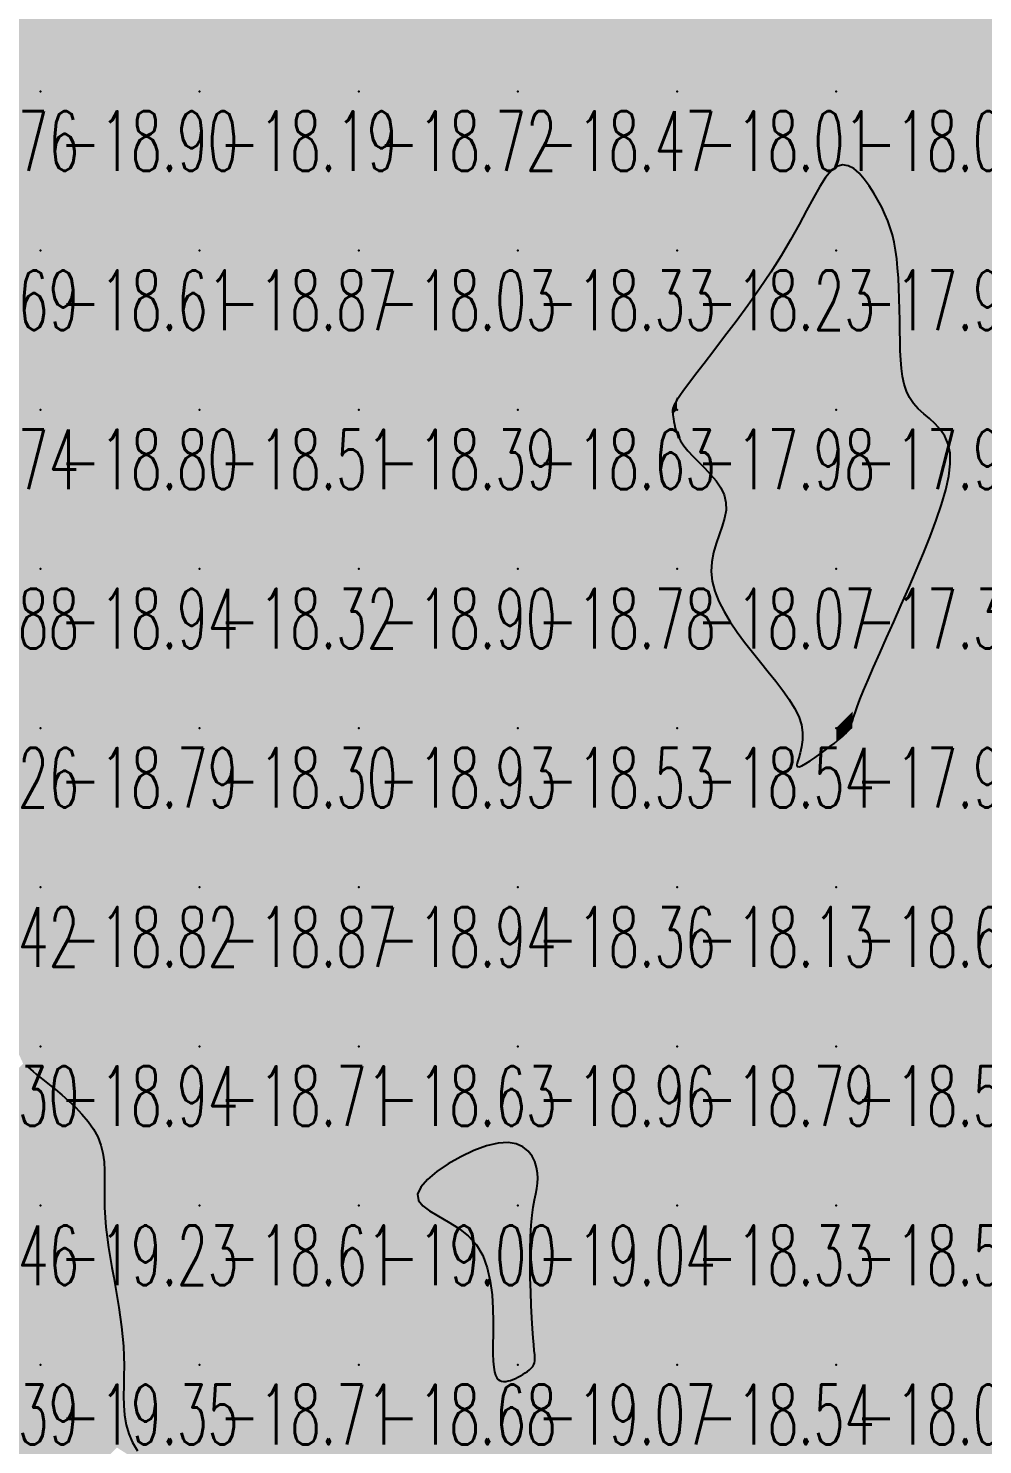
# Model space of a CAD drawing. Header units: millimetres. Extents: x 88261 to 90953, y 390274 to 392322.
# Drawn here: x 89509.5 to 89569.4, y 390662.2 to 390751.2 of the extents above; entities that cross this region are included whole.
import ezdxf
from ezdxf.enums import TextEntityAlignment as Align

# ---------------------------------------------------------------- set-up
doc = ezdxf.new("R2010")
doc.units = ezdxf.units.MM
doc.header["$LTSCALE"] = 25
for name, color, linetype in [('CN_03_00', 7, 'Continuous'), ('COTEAlt', 7, 'Continuous'), ('TN_COLORIAGE', 7, 'Continuous')]:
    doc.layers.add(name, color=color, linetype=linetype)
doc.styles.add('Simplex 1.0', font='Simplex.shx', dxfattribs={"width": 0.99, "height": 2.5})
doc.styles.get("Standard").update_dxf_attribs({"font": 'times.ttf'})

# ---------------------------------------------------------------- blocks, each defined once
blk = doc.blocks.new('COTE')
at = {"color": 0}
blk.add_point((0, 0), dxfattribs=at)
at = {"layer": 'COTEAlt'}
blk.add_attdef('ALT', text='', height=3.75, dxfattribs=at).set_placement((1.25, -1.25), align=Align.TOP_LEFT)

msp = doc.modelspace()

# ---------------------------------------------------------------- linework, layer by layer
at = {"layer": 'CN_03_00', "flags": 128}
for points, elevation in [([(89550.989, 390728.895), (89550.661, 390728.448), (89550.416, 390728.101), (89550.241, 390727.839), (89550.124, 390727.646), (89550.052, 390727.508), (89550.012, 390727.409), (89549.99, 390727.334), (89549.977, 390727.269), (89549.969, 390727.209), (89549.966, 390727.148), (89549.969, 390727.081), (89549.976, 390727.004), (89549.987, 390726.912), (89550.002, 390726.8), (89550.02, 390726.664), (89550.043, 390726.499), (89550.077, 390726.306), (89550.129, 390726.087), (89550.208, 390725.843), (89550.319, 390725.576), (89550.472, 390725.288), (89550.674, 390724.979), (89550.933, 390724.652), (89551.251, 390724.308), (89551.609, 390723.947), (89551.985, 390723.569), (89552.356, 390723.173), (89552.698, 390722.76), (89552.988, 390722.33), (89553.203, 390721.882), (89553.32, 390721.416), (89553.324, 390720.933), (89553.235, 390720.432), (89553.083, 390719.914), (89552.897, 390719.378), (89552.705, 390718.826), (89552.537, 390718.258), (89552.421, 390717.674), (89552.388, 390717.073), (89552.458, 390716.458), (89552.626, 390715.83), (89552.879, 390715.194), (89553.205, 390714.552), (89553.592, 390713.908), (89554.025, 390713.265), (89554.493, 390712.627), (89554.983, 390711.997), (89555.482, 390711.377), (89555.976, 390710.771), (89556.452, 390710.177), (89556.895, 390709.598), (89557.291, 390709.035), (89557.626, 390708.487), (89557.887, 390707.957), (89558.059, 390707.446), (89558.134, 390706.955), (89558.131, 390706.492), (89558.073, 390706.067), (89557.984, 390705.689), (89557.888, 390705.366), (89557.81, 390705.108), (89557.773, 390704.924), (89557.8, 390704.824), (89557.911, 390704.811), (89558.094, 390704.876), (89558.336, 390705.004), (89558.619, 390705.18), (89558.927, 390705.39), (89559.246, 390705.619), (89559.56, 390705.852), (89559.852, 390706.074), (89560.109, 390706.275), (89560.332, 390706.453), (89560.524, 390706.614), (89560.686, 390706.76), (89560.822, 390706.894), (89560.933, 390707.019), (89561.024, 390707.141), (89561.096, 390707.26), (89561.154, 390707.384), (89561.206, 390707.525), (89561.262, 390707.698), (89561.333, 390707.919), (89561.429, 390708.203), (89561.559, 390708.566), (89561.733, 390709.023), (89561.963, 390709.588), (89562.253, 390710.272), (89562.599, 390711.064), (89562.989, 390711.947), (89563.415, 390712.904), (89563.866, 390713.919), (89564.332, 390714.975), (89564.803, 390716.055), (89565.269, 390717.143), (89565.721, 390718.223), (89566.146, 390719.281), (89566.53, 390720.306), (89566.862, 390721.285), (89567.128, 390722.207), (89567.316, 390723.059), (89567.413, 390723.83), (89567.407, 390724.506), (89567.29, 390725.081), (89567.079, 390725.567), (89566.797, 390725.983), (89566.465, 390726.347), (89566.106, 390726.676), (89565.744, 390726.988), (89565.399, 390727.302), (89565.094, 390727.635), (89564.848, 390728.001), (89564.656, 390728.404), (89564.513, 390728.843), (89564.41, 390729.317), (89564.34, 390729.826), (89564.296, 390730.369), (89564.27, 390730.945), (89564.255, 390731.554), (89564.243, 390732.193), (89564.233, 390732.855), (89564.221, 390733.528), (89564.204, 390734.204), (89564.182, 390734.871), (89564.15, 390735.52), (89564.107, 390736.141), (89564.05, 390736.724), (89563.976, 390737.261), (89563.885, 390737.759), (89563.775, 390738.226), (89563.642, 390738.67), (89563.487, 390739.101), (89563.308, 390739.526), (89563.102, 390739.955), (89562.868, 390740.395), (89562.606, 390740.851), (89562.318, 390741.303), (89562.008, 390741.725), (89561.682, 390742.094), (89561.343, 390742.383), (89560.995, 390742.568), (89560.643, 390742.623), (89560.29, 390742.525), (89559.939, 390742.255), (89559.582, 390741.825), (89559.21, 390741.253), (89558.814, 390740.557), (89558.383, 390739.756), (89557.908, 390738.869), (89557.381, 390737.914), (89556.79, 390736.91), (89556.133, 390735.875), (89555.426, 390734.829), (89554.692, 390733.793), (89553.954, 390732.786), (89553.235, 390731.829), (89552.556, 390730.942), (89551.942, 390730.145), (89551.414, 390729.458), (89550.989, 390728.895)], -18), ([(89538.037, 390674.099), (89538.322, 390673.33), (89538.512, 390672.501), (89538.624, 390671.642), (89538.678, 390670.782), (89538.692, 390669.951), (89538.685, 390669.179), (89538.675, 390668.495), (89538.678, 390667.922), (89538.696, 390667.455), (89538.73, 390667.083), (89538.778, 390666.795), (89538.84, 390666.579), (89538.917, 390666.423), (89539.006, 390666.316), (89539.109, 390666.248), (89539.224, 390666.207), (89539.35, 390666.191), (89539.485, 390666.196), (89539.629, 390666.22), (89539.778, 390666.26), (89539.933, 390666.315), (89540.09, 390666.382), (89540.249, 390666.458), (89540.408, 390666.541), (89540.563, 390666.629), (89540.712, 390666.724), (89540.852, 390666.822), (89540.978, 390666.925), (89541.089, 390667.03), (89541.18, 390667.138), (89541.248, 390667.247), (89541.292, 390667.359), (89541.313, 390667.488), (89541.316, 390667.65), (89541.302, 390667.86), (89541.277, 390668.135), (89541.242, 390668.49), (89541.201, 390668.941), (89541.159, 390669.505), (89541.117, 390670.189), (89541.08, 390670.97), (89541.048, 390671.819), (89541.026, 390672.705), (89541.015, 390673.597), (89541.018, 390674.465), (89541.039, 390675.278), (89541.078, 390676.006), (89541.138, 390676.627), (89541.212, 390677.15), (89541.291, 390677.594), (89541.368, 390677.979), (89541.433, 390678.321), (89541.48, 390678.641), (89541.499, 390678.955), (89541.482, 390679.283), (89541.422, 390679.636), (89541.308, 390679.999), (89541.133, 390680.35), (89540.886, 390680.668), (89540.559, 390680.929), (89540.143, 390681.113), (89539.628, 390681.196), (89539.006, 390681.158), (89538.277, 390680.984), (89537.48, 390680.693), (89536.662, 390680.31), (89535.871, 390679.863), (89535.156, 390679.377), (89534.565, 390678.878), (89534.145, 390678.394), (89533.945, 390677.95), (89533.996, 390677.564), (89534.264, 390677.221), (89534.7, 390676.899), (89535.253, 390676.574), (89535.874, 390676.222), (89536.511, 390675.821), (89537.116, 390675.348), (89537.637, 390674.778), (89538.037, 390674.099)], -19)]:
    msp.add_lwpolyline(points, close=True, dxfattribs=dict(at, elevation=elevation))
at = {"layer": 'CN_03_00', "elevation": -19, "flags": 128}
msp.add_lwpolyline([(89509.484, 390685.944), (89509.623, 390685.812), (89509.788, 390685.667), (89509.984, 390685.502), (89510.216, 390685.311), (89510.49, 390685.09), (89510.811, 390684.832), (89511.182, 390684.533), (89511.588, 390684.196), (89512.014, 390683.823), (89512.442, 390683.418), (89512.856, 390682.986), (89513.239, 390682.529), (89513.574, 390682.05), (89513.845, 390681.555), (89514.04, 390681.045), (89514.168, 390680.522), (89514.241, 390679.986), (89514.274, 390679.436), (89514.28, 390678.874), (89514.273, 390678.298), (89514.267, 390677.711), (89514.274, 390677.111), (89514.306, 390676.499), (89514.362, 390675.878), (89514.437, 390675.249), (89514.527, 390674.616), (89514.629, 390673.98), (89514.738, 390673.344), (89514.851, 390672.711), (89514.962, 390672.083), (89515.069, 390671.461), (89515.169, 390670.845), (89515.26, 390670.233), (89515.339, 390669.623), (89515.405, 390669.013), (89515.456, 390668.401), (89515.488, 390667.787), (89515.501, 390667.167), (89515.494, 390666.541), (89515.48, 390665.913), (89515.472, 390665.288), (89515.485, 390664.67), (89515.533, 390664.063), (89515.63, 390663.472), (89515.791, 390662.902), (89516.029, 390662.357), (89516.354, 390661.842)], dxfattribs=at)
at = {"layer": 'TN_COLORIAGE', "color": 203}
for points in [[(89500.249, 390757.239, -18.751), (89500.249, 390747.239, -18.751), (89510.249, 390757.239, -18.751)], [(89500.249, 390747.239, -18.751), (89510.249, 390747.239, -18.751), (89510.249, 390757.239, -18.751)], [(89510.249, 390747.239, -18.76), (89520.249, 390747.239, -18.76), (89520.249, 390757.239, -18.76)], [(89510.249, 390757.239, -18.76), (89510.249, 390747.239, -18.76), (89520.249, 390757.239, -18.76)], [(89520.249, 390747.239, -18.88), (89530.249, 390747.239, -18.88), (89530.249, 390757.239, -18.88)], [(89520.249, 390757.239, -18.88), (89520.249, 390747.239, -18.88), (89530.249, 390757.239, -18.88)], [(89530.249, 390757.239, -18), (89538.831, 390757.239, -18), (89530.249, 390747.239, -18), (89538.567, 390755.557, -18)], [(89540.249, 390754.865, -18.467), (89550.155, 390757.146, -18.467), (89540.249, 390747.239, -18.467)], [(89540.249, 390747.239, -18), (89550.155, 390757.146, -18), (89550.249, 390747.239, -18), (89550.249, 390752.975, -18)], [(89550.249, 390747.239, -18.048), (89560.249, 390747.239, -18.048), (89560.249, 390757.239, -18.048)], [(89560.249, 390757.239, -18), (89551.086, 390757.239, -18), (89550.249, 390747.239, -18), (89550.249, 390752.975, -18)], [(89560.249, 390757.239, -18), (89568.218, 390757.239, -18), (89560.249, 390747.239, -18), (89567.546, 390754.537, -18)], [(89570.249, 390747.239, -18), (89570.249, 390756.673, -18), (89560.249, 390747.239, -18), (89567.546, 390754.537, -18)], [(89530.249, 390747.239, -18), (89538.567, 390755.557, -18), (89540.249, 390747.239, -18), (89540.249, 390754.865, -18)], [(89500.249, 390737.239, -18.898), (89510.249, 390737.239, -18.898), (89510.249, 390747.239, -18.898)], [(89500.249, 390747.239, -18.898), (89500.249, 390737.239, -18.898), (89510.249, 390747.239, -18.898)], [(89510.249, 390737.239, -18.187), (89520.249, 390737.239, -18.187), (89520.249, 390747.239, -18.187)], [(89510.249, 390747.239, -18.187), (89510.249, 390737.239, -18.187), (89520.249, 390747.239, -18.187)], [(89520.249, 390747.239, -18.718), (89520.249, 390737.239, -18.718), (89530.249, 390747.239, -18.718)], [(89520.249, 390737.239, -18.718), (89530.249, 390737.239, -18.718), (89530.249, 390747.239, -18.718)], [(89530.249, 390737.239, -18.467), (89540.249, 390737.239, -18.467), (89540.249, 390747.239, -18.467)], [(89530.249, 390747.239, -18.467), (89530.249, 390737.239, -18.467), (89540.249, 390747.239, -18.467)], [(89540.249, 390737.239, -18.006), (89550.249, 390737.239, -18.006), (89550.249, 390747.239, -18.006)], [(89540.249, 390747.239, -18.006), (89540.249, 390737.239, -18.006), (89550.249, 390747.239, -18.006)], [(89550.249, 390737.239, -18), (89557.561, 390737.239, -18), (89560.249, 390747.239, -18), (89560.249, 390744.435, -18)], [(89550.249, 390747.239, -18.033), (89550.249, 390737.239, -18.033), (89560.249, 390747.239, -18.033)], [(89570.249, 390747.239, -18), (89563.184, 390740.175, -18), (89560.249, 390747.239, -18), (89560.249, 390744.435, -18)], [(89570.249, 390747.239, -18), (89563.184, 390740.175, -18), (89570.249, 390737.239, -18), (89564.223, 390737.239, -18)], [(89500.249, 390727.239, -18.607), (89510.249, 390727.239, -18.607), (89510.249, 390737.239, -18.607)], [(89500.249, 390737.239, -18.607), (89500.249, 390727.239, -18.607), (89510.249, 390737.239, -18.607)], [(89510.249, 390727.239, -18.867), (89520.249, 390727.239, -18.867), (89520.249, 390737.239, -18.867)], [(89510.249, 390737.239, -18.867), (89510.249, 390727.239, -18.867), (89520.249, 390737.239, -18.867)], [(89520.249, 390737.239, -18.027), (89520.249, 390727.239, -18.027), (89530.249, 390737.239, -18.027)], [(89520.249, 390727.239, -18.027), (89530.249, 390727.239, -18.027), (89530.249, 390737.239, -18.027)], [(89530.249, 390727.239, -18.328), (89540.249, 390727.239, -18.328), (89540.249, 390737.239, -18.328)], [(89530.249, 390737.239, -18.328), (89530.249, 390727.239, -18.328), (89540.249, 390737.239, -18.328)], [(89540.249, 390737.239, -18.232), (89540.249, 390727.239, -18.232), (89550.249, 390737.239, -18.232)], [(89540.249, 390727.239, -18), (89549.926, 390727.239, -18), (89550.249, 390737.239, -18), (89550.249, 390728.067, -18)], [(89557.561, 390737.239, -18.232), (89550.249, 390728.067, -18.232), (89550.249, 390737.239, -18.232)], [(89570.249, 390737.239, -18), (89564.22, 390731.211, -18), (89570.249, 390727.239, -18), (89564.424, 390727.239, -18)], [(89564.223, 390737.239, -18.129), (89564.22, 390731.211, -18.129), (89570.249, 390737.239, -18.129)], [(89500.249, 390727.239, -18.805), (89500.249, 390717.239, -18.805), (89510.249, 390727.239, -18.805)], [(89500.249, 390717.239, -18.805), (89510.249, 390717.239, -18.805), (89510.249, 390727.239, -18.805)], [(89510.249, 390717.239, -18.506), (89520.249, 390717.239, -18.506), (89520.249, 390727.239, -18.506)], [(89510.249, 390727.239, -18.506), (89510.249, 390717.239, -18.506), (89520.249, 390727.239, -18.506)], [(89520.249, 390727.239, -18.393), (89520.249, 390717.239, -18.393), (89530.249, 390727.239, -18.393)], [(89520.249, 390717.239, -18.393), (89530.249, 390717.239, -18.393), (89530.249, 390727.239, -18.393)], [(89530.249, 390727.239, -18.628), (89530.249, 390717.239, -18.628), (89540.249, 390727.239, -18.628)], [(89530.249, 390717.239, -18.628), (89540.249, 390717.239, -18.628), (89540.249, 390727.239, -18.628)], [(89540.249, 390717.239, -18), (89549.987, 390726.977, -18), (89540.249, 390727.239, -18), (89549.926, 390727.239, -18)], [(89540.249, 390717.239, -18), (89549.987, 390726.977, -18), (89550.249, 390717.239, -18), (89550.249, 390724.833, -18)], [(89568.648, 390725.639, -18.119), (89564.424, 390727.239, -18.119), (89570.249, 390727.239, -18.119)], [(89570.249, 390717.239, -18), (89565.424, 390717.239, -18), (89570.249, 390727.239, -18), (89568.648, 390725.639, -18)], [(89554.616, 390721.606, -18.066), (89550.249, 390724.833, -18.066), (89550.249, 390717.239, -18.066)], [(89551.206, 390717.239, -18.066), (89554.616, 390721.606, -18.066), (89550.249, 390717.239, -18.066)], [(89508.397, 390715.388, -18.877), (89500.249, 390714.002, -18.877), (89510.249, 390717.239, -18.877), (89500.249, 390717.239, -18.877)], [(89508.397, 390715.388, -18.786), (89505.719, 390707.239, -18.786), (89510.249, 390717.239, -18.786), (89510.249, 390707.239, -18.786)], [(89510.249, 390717.239, -18.317), (89510.249, 390707.239, -18.317), (89520.249, 390717.239, -18.317)], [(89510.249, 390707.239, -18.317), (89520.249, 390707.239, -18.317), (89520.249, 390717.239, -18.317)], [(89520.249, 390717.239, -18.905), (89520.249, 390707.239, -18.905), (89530.249, 390717.239, -18.905)], [(89520.249, 390707.239, -18.905), (89530.249, 390707.239, -18.905), (89530.249, 390717.239, -18.905)], [(89530.249, 390707.239, -18.778), (89540.249, 390707.239, -18.778), (89540.249, 390717.239, -18.778)], [(89530.249, 390717.239, -18.778), (89530.249, 390707.239, -18.778), (89540.249, 390717.239, -18.778)], [(89540.249, 390717.239, -18.066), (89540.249, 390707.239, -18.066), (89550.249, 390717.239, -18.066)], [(89540.249, 390707.239, -18.066), (89550.249, 390707.239, -18.066), (89550.249, 390717.239, -18.066)], [(89550.249, 390707.239, -18), (89554.884, 390711.875, -18), (89550.249, 390717.239, -18), (89551.206, 390717.239, -18)], [(89570.249, 390707.239, -18), (89561.264, 390707.239, -18), (89570.249, 390717.239, -18), (89561.272, 390708.262, -18)], [(89565.424, 390717.239, -18.581), (89561.272, 390708.262, -18.581), (89570.249, 390717.239, -18.581)], [(89554.884, 390711.875, -18.539), (89559.154, 390707.239, -18.539), (89550.249, 390707.239, -18.539)], [(89505.719, 390707.239, -18.786), (89506.884, 390703.875, -18.786), (89510.249, 390707.239, -18.786)], [(89507.239, 390697.239, -18.786), (89506.884, 390703.875, -18.786), (89510.249, 390697.239, -18.786), (89510.249, 390707.239, -18.786)], [(89510.249, 390707.239, -18.297), (89510.249, 390697.239, -18.297), (89520.249, 390707.239, -18.297)], [(89510.249, 390697.239, -18.297), (89520.249, 390697.239, -18.297), (89520.249, 390707.239, -18.297)], [(89520.249, 390697.239, -18.927), (89530.249, 390697.239, -18.927), (89530.249, 390707.239, -18.927)], [(89520.249, 390707.239, -18.927), (89520.249, 390697.239, -18.927), (89530.249, 390707.239, -18.927)], [(89530.249, 390707.239, -18.53), (89530.249, 390697.239, -18.53), (89540.249, 390707.239, -18.53)], [(89530.249, 390697.239, -18.53), (89540.249, 390697.239, -18.53), (89540.249, 390707.239, -18.53)], [(89540.249, 390697.239, -18.539), (89550.249, 390697.239, -18.539), (89550.249, 390707.239, -18.539)], [(89540.249, 390707.239, -18.539), (89540.249, 390697.239, -18.539), (89550.249, 390707.239, -18.539)], [(89550.249, 390707.239, -18), (89559.154, 390707.239, -18), (89550.249, 390697.239, -18), (89556.85, 390703.841, -18)], [(89560.249, 390697.239, -18.586), (89570.249, 390697.239, -18.586), (89570.249, 390707.239, -18.586)], [(89560.249, 390697.239, -18), (89560.249, 390706.341, -18), (89570.249, 390707.239, -18), (89561.264, 390707.239, -18)], [(89560.249, 390697.239, -18), (89560.249, 390706.341, -18), (89550.249, 390697.239, -18), (89556.85, 390703.841, -18)], [(89506.469, 390693.46, -18.819), (89507.239, 390697.239, -18.819), (89510.249, 390697.239, -18.819)], [(89508.667, 390687.239, -18.819), (89506.469, 390693.46, -18.819), (89510.249, 390687.239, -18.819), (89510.249, 390697.239, -18.819)], [(89510.249, 390697.239, -18.872), (89510.249, 390687.239, -18.872), (89520.249, 390697.239, -18.872)], [(89510.249, 390687.239, -18.872), (89520.249, 390687.239, -18.872), (89520.249, 390697.239, -18.872)], [(89520.249, 390687.239, -18.944), (89530.249, 390687.239, -18.944), (89530.249, 390697.239, -18.944)], [(89520.249, 390697.239, -18.944), (89520.249, 390687.239, -18.944), (89530.249, 390697.239, -18.944)], [(89530.249, 390697.239, -18.364), (89530.249, 390687.239, -18.364), (89540.249, 390697.239, -18.364)], [(89530.249, 390687.239, -18.364), (89540.249, 390687.239, -18.364), (89540.249, 390697.239, -18.364)], [(89540.249, 390687.239, -18.129), (89550.249, 390687.239, -18.129), (89550.249, 390697.239, -18.129)], [(89540.249, 390697.239, -18.129), (89540.249, 390687.239, -18.129), (89550.249, 390697.239, -18.129)], [(89550.249, 390697.239, -18.671), (89550.249, 390687.239, -18.671), (89560.249, 390697.239, -18.671)], [(89550.249, 390687.239, -18.671), (89560.249, 390687.239, -18.671), (89560.249, 390697.239, -18.671)], [(89560.249, 390697.239, -18.379), (89560.249, 390687.239, -18.379), (89570.249, 390697.239, -18.379)], [(89560.249, 390687.239, -18.379), (89570.249, 390687.239, -18.379), (89570.249, 390697.239, -18.379)], [(89508.667, 390687.239, -18.944), (89509.162, 390686.152, -18.944), (89510.249, 390687.239, -18.944)], [(89510.249, 390685.285, -18.944), (89509.162, 390686.152, -18.944), (89510.249, 390687.239, -18.944)], [(89510.249, 390685.285, -18.713), (89514.711, 390681.702, -18.713), (89510.249, 390687.239, -18.713), (89520.249, 390687.239, -18.713)], [(89514.711, 390681.702, -18.612), (89513.98, 390677.239, -18.612), (89520.249, 390687.239, -18.612), (89520.249, 390677.239, -18.612)], [(89520.249, 390677.239, -18.633), (89530.249, 390677.239, -18.633), (89530.249, 390687.239, -18.633)], [(89520.249, 390687.239, -18.633), (89520.249, 390677.239, -18.633), (89530.249, 390687.239, -18.633)], [(89531.091, 390677.239, -18.964), (89540.249, 390682.692, -18.964), (89530.249, 390677.239, -18.964), (89540.249, 390687.239, -18.964)], [(89530.249, 390687.239, -18.964), (89530.249, 390677.239, -18.964), (89540.249, 390687.239, -18.964)], [(89540.249, 390682.692, -18.792), (89541.951, 390678.941, -18.792), (89540.249, 390687.239, -18.792), (89550.249, 390687.239, -18.792)], [(89541.951, 390678.941, -18.325), (89540.843, 390677.239, -18.325), (89550.249, 390687.239, -18.325), (89550.249, 390677.239, -18.325)], [(89550.249, 390677.239, -18.583), (89560.249, 390677.239, -18.583), (89560.249, 390687.239, -18.583)], [(89550.249, 390687.239, -18.583), (89550.249, 390677.239, -18.583), (89560.249, 390687.239, -18.583)], [(89560.249, 390687.239, -18.305), (89560.249, 390677.239, -18.305), (89570.249, 390687.239, -18.305)], [(89560.249, 390677.239, -18.305), (89570.249, 390677.239, -18.305), (89570.249, 390687.239, -18.305)], [(89513.98, 390677.239, -18.612), (89515.014, 390672.005, -18.612), (89520.249, 390677.239, -18.612)], [(89515.736, 390667.239, -18.612), (89515.014, 390672.005, -18.612), (89520.249, 390667.239, -18.612), (89520.249, 390677.239, -18.612)], [(89520.249, 390667.239, -18.996), (89530.249, 390667.239, -18.996), (89530.249, 390677.239, -18.996)], [(89520.249, 390677.239, -18.996), (89520.249, 390667.239, -18.996), (89530.249, 390677.239, -18.996)], [(89531.091, 390677.239, -18.685), (89539.057, 390676.048, -18.685), (89530.249, 390677.239, -18.685), (89530.249, 390667.239, -18.685)], [(89540.843, 390677.239, -18.325), (89541.147, 390668.137, -18.325), (89550.249, 390677.239, -18.325)], [(89541.524, 390667.239, -18.325), (89541.147, 390668.137, -18.325), (89550.249, 390667.239, -18.325), (89550.249, 390677.239, -18.325)], [(89550.249, 390667.239, -18.525), (89560.249, 390667.239, -18.525), (89560.249, 390677.239, -18.525)], [(89550.249, 390677.239, -18.525), (89550.249, 390667.239, -18.525), (89560.249, 390677.239, -18.525)], [(89560.249, 390677.239, -18.359), (89560.249, 390667.239, -18.359), (89570.249, 390677.239, -18.359)], [(89560.249, 390667.239, -18.359), (89570.249, 390667.239, -18.359), (89570.249, 390677.239, -18.359)], [(89539.057, 390676.048, -18.685), (89538.504, 390667.239, -18.685), (89530.249, 390667.239, -18.685)], [(89520.249, 390658.751, -18.709), (89515.048, 390662.038, -18.709), (89520.249, 390667.239, -18.709)], [(89515.048, 390662.038, -18.709), (89515.736, 390667.239, -18.709), (89520.249, 390667.239, -18.709)], [(89520.249, 390658.751, -18.685), (89521.659, 390658.65, -18.685), (89520.249, 390667.239, -18.685), (89530.249, 390667.239, -18.685)], [(89521.659, 390658.65, -18.544), (89521.267, 390657.239, -18.544), (89530.249, 390667.239, -18.544), (89530.249, 390657.239, -18.544)], [(89538.504, 390667.239, -18.544), (89538.975, 390665.966, -18.544), (89530.249, 390667.239, -18.544), (89530.249, 390657.239, -18.544)], [(89541.524, 390667.239, -18.287), (89540.249, 390666.385, -18.287), (89550.249, 390667.239, -18.287), (89540.249, 390657.239, -18.287)], [(89540.249, 390657.239, -18.544), (89550.249, 390657.239, -18.544), (89550.249, 390667.239, -18.544)], [(89550.249, 390667.239, -18.05), (89550.249, 390657.239, -18.05), (89560.249, 390667.239, -18.05)], [(89550.249, 390657.239, -18.05), (89560.249, 390657.239, -18.05), (89560.249, 390667.239, -18.05)], [(89560.249, 390667.239, -18.503), (89560.249, 390657.239, -18.503), (89570.249, 390667.239, -18.503)], [(89560.249, 390657.239, -18.503), (89570.249, 390657.239, -18.503), (89570.249, 390667.239, -18.503)], [(89538.975, 390665.966, -18.287), (89540.249, 390666.385, -18.287), (89530.249, 390657.239, -18.287), (89540.249, 390657.239, -18.287)]]:
    msp.add_solid(points, dxfattribs=at)
at = {"layer": 'TN_COLORIAGE', "color": 193}
for points in [[(89560.249, 390744.435, -17.915), (89557.561, 390737.239, -17.915), (89560.249, 390737.239, -17.915)], [(89560.249, 390744.435, -17.915), (89563.184, 390740.175, -17.915), (89560.249, 390737.239, -17.915)], [(89564.223, 390737.239, -17.915), (89563.184, 390740.175, -17.915), (89560.249, 390737.239, -17.915)], [(89550.249, 390727.239, -17.915), (89560.249, 390727.239, -17.915), (89560.249, 390737.239, -17.915)], [(89550.249, 390728.067, -17.915), (89557.561, 390737.239, -17.915), (89550.249, 390727.239, -17.915), (89560.249, 390737.239, -17.915)], [(89564.22, 390731.211, -17.915), (89564.223, 390737.239, -17.915), (89560.249, 390727.239, -17.915), (89560.249, 390737.239, -17.915)], [(89564.424, 390727.239, -17.915), (89564.22, 390731.211, -17.915), (89560.249, 390727.239, -17.915)], [(89550.249, 390728.067, -17.979), (89549.926, 390727.239, -17.979), (89550.249, 390727.239, -17.979)], [(89549.926, 390727.239, -17.979), (89549.987, 390726.977, -17.979), (89550.249, 390727.239, -17.979)], [(89550.249, 390724.833, -17.979), (89549.987, 390726.977, -17.979), (89550.249, 390727.239, -17.979)], [(89550.249, 390724.833, -17.915), (89554.616, 390721.606, -17.915), (89550.249, 390727.239, -17.915), (89560.249, 390727.239, -17.915)], [(89554.616, 390721.606, -17.376), (89551.206, 390717.239, -17.376), (89560.249, 390727.239, -17.376), (89560.249, 390717.239, -17.376)], [(89564.424, 390727.239, -17.376), (89568.648, 390725.639, -17.376), (89560.249, 390727.239, -17.376), (89560.249, 390717.239, -17.376)], [(89568.648, 390725.639, -17.376), (89565.424, 390717.239, -17.376), (89560.249, 390717.239, -17.376)], [(89551.206, 390717.239, -17.376), (89554.884, 390711.875, -17.376), (89560.249, 390717.239, -17.376)], [(89559.154, 390707.239, -17.376), (89554.884, 390711.875, -17.376), (89560.249, 390707.239, -17.376), (89560.249, 390717.239, -17.376)], [(89561.272, 390708.262, -17.376), (89565.424, 390717.239, -17.376), (89560.249, 390707.239, -17.376), (89560.249, 390717.239, -17.376)], [(89561.272, 390708.262, -17.934), (89561.264, 390707.239, -17.934), (89560.249, 390707.239, -17.934)], [(89556.85, 390703.841, -17.934), (89559.154, 390707.239, -17.934), (89560.249, 390707.239, -17.934)], [(89556.85, 390703.841, -17.934), (89560.249, 390706.341, -17.934), (89560.249, 390707.239, -17.934)], [(89561.264, 390707.239, -17.934), (89560.249, 390706.341, -17.934), (89560.249, 390707.239, -17.934)]]:
    msp.add_solid(points, dxfattribs=at)
at = {"layer": 'TN_COLORIAGE', "color": 213}
for points in [[(89500.249, 390677.239, -19), (89509.162, 390686.152, -19), (89510.249, 390677.239, -19), (89510.249, 390685.285, -19)], [(89514.711, 390681.702, -19.231), (89510.249, 390685.285, -19.231), (89510.249, 390677.239, -19.231)], [(89540.249, 390682.692, -19.043), (89531.091, 390677.239, -19.043), (89540.249, 390677.239, -19.043)], [(89541.951, 390678.941, -19.043), (89540.249, 390682.692, -19.043), (89540.249, 390677.239, -19.043)], [(89513.98, 390677.239, -19.231), (89514.711, 390681.702, -19.231), (89510.249, 390677.239, -19.231)], [(89540.843, 390677.239, -19.043), (89541.951, 390678.941, -19.043), (89540.249, 390677.239, -19.043)], [(89500.249, 390667.239, -19.231), (89510.249, 390667.239, -19.231), (89510.249, 390677.239, -19.231)], [(89500.249, 390677.239, -19.231), (89500.249, 390667.239, -19.231), (89510.249, 390677.239, -19.231)], [(89510.249, 390667.239, -19), (89515.014, 390672.005, -19), (89510.249, 390677.239, -19), (89513.98, 390677.239, -19)], [(89539.057, 390676.048, -19.043), (89531.091, 390677.239, -19.043), (89540.249, 390677.239, -19.043)], [(89540.249, 390667.239, -19), (89538.504, 390667.239, -19), (89540.249, 390677.239, -19), (89539.057, 390676.048, -19)], [(89540.249, 390667.239, -19), (89541.147, 390668.137, -19), (89540.249, 390677.239, -19), (89540.843, 390677.239, -19)], [(89515.014, 390672.005, -19.353), (89515.736, 390667.239, -19.353), (89510.249, 390667.239, -19.353)], [(89541.147, 390668.137, -19.067), (89541.524, 390667.239, -19.067), (89540.249, 390667.239, -19.067)], [(89500.249, 390667.239, -19.353), (89500.249, 390657.239, -19.353), (89510.249, 390667.239, -19.353)], [(89500.249, 390657.239, -19.353), (89510.249, 390657.239, -19.353), (89510.249, 390667.239, -19.353)], [(89510.249, 390667.239, -19), (89515.736, 390667.239, -19), (89510.249, 390657.239, -19), (89515.048, 390662.038, -19)], [(89538.975, 390665.966, -19.067), (89538.504, 390667.239, -19.067), (89540.249, 390667.239, -19.067)], [(89540.249, 390666.385, -19.067), (89538.975, 390665.966, -19.067), (89540.249, 390667.239, -19.067)], [(89540.249, 390666.385, -19.067), (89541.524, 390667.239, -19.067), (89540.249, 390667.239, -19.067)]]:
    msp.add_solid(points, dxfattribs=at)

# ---------------------------------------------------------------- block references
at = {"layer": 'COTEAlt'}
ref = msp.add_blockref('COTE', (89500.249, 390747.239), dxfattribs=at)
ref.add_attrib('ALT', '-18.76', dxfattribs={"height": 3.75, "style": 'Simplex 1.0', "width": 0.6}).set_placement((89501.499, 390745.989), align=Align.TOP_LEFT)
ref = msp.add_blockref('COTE', (89510.249, 390747.239), dxfattribs=at)
ref.add_attrib('ALT', '-18.90', dxfattribs={"height": 3.75, "style": 'Simplex 1.0', "width": 0.6}).set_placement((89511.499, 390745.989), align=Align.TOP_LEFT)
ref = msp.add_blockref('COTE', (89520.249, 390747.239), dxfattribs=at)
ref.add_attrib('ALT', '-18.19', dxfattribs={"height": 3.75, "style": 'Simplex 1.0', "width": 0.6}).set_placement((89521.499, 390745.989), align=Align.TOP_LEFT)
ref = msp.add_blockref('COTE', (89530.249, 390747.239), dxfattribs=at)
ref.add_attrib('ALT', '-18.72', dxfattribs={"height": 3.75, "style": 'Simplex 1.0', "width": 0.6}).set_placement((89531.499, 390745.989), align=Align.TOP_LEFT)
ref = msp.add_blockref('COTE', (89540.249, 390747.239), dxfattribs=at)
ref.add_attrib('ALT', '-18.47', dxfattribs={"height": 3.75, "style": 'Simplex 1.0', "width": 0.6}).set_placement((89541.499, 390745.989), align=Align.TOP_LEFT)
ref = msp.add_blockref('COTE', (89550.249, 390747.239), dxfattribs=at)
ref.add_attrib('ALT', '-18.01', dxfattribs={"height": 3.75, "style": 'Simplex 1.0', "width": 0.6}).set_placement((89551.499, 390745.989), align=Align.TOP_LEFT)
ref = msp.add_blockref('COTE', (89560.249, 390747.239), dxfattribs=at)
ref.add_attrib('ALT', '-18.03', dxfattribs={"height": 3.75, "style": 'Simplex 1.0', "width": 0.6}).set_placement((89561.499, 390745.989), align=Align.TOP_LEFT)
ref = msp.add_blockref('COTE', (89500.249, 390737.239), dxfattribs=at)
ref.add_attrib('ALT', '-18.69', dxfattribs={"height": 3.75, "style": 'Simplex 1.0', "width": 0.6}).set_placement((89501.499, 390735.989), align=Align.TOP_LEFT)
ref = msp.add_blockref('COTE', (89510.249, 390737.239), dxfattribs=at)
ref.add_attrib('ALT', '-18.61', dxfattribs={"height": 3.75, "style": 'Simplex 1.0', "width": 0.6}).set_placement((89511.499, 390735.989), align=Align.TOP_LEFT)
ref = msp.add_blockref('COTE', (89520.249, 390737.239), dxfattribs=at)
ref.add_attrib('ALT', '-18.87', dxfattribs={"height": 3.75, "style": 'Simplex 1.0', "width": 0.6}).set_placement((89521.499, 390735.989), align=Align.TOP_LEFT)
ref = msp.add_blockref('COTE', (89530.249, 390737.239), dxfattribs=at)
ref.add_attrib('ALT', '-18.03', dxfattribs={"height": 3.75, "style": 'Simplex 1.0', "width": 0.6}).set_placement((89531.499, 390735.989), align=Align.TOP_LEFT)
ref = msp.add_blockref('COTE', (89540.249, 390737.239), dxfattribs=at)
ref.add_attrib('ALT', '-18.33', dxfattribs={"height": 3.75, "style": 'Simplex 1.0', "width": 0.6}).set_placement((89541.499, 390735.989), align=Align.TOP_LEFT)
ref = msp.add_blockref('COTE', (89550.249, 390737.239), dxfattribs=at)
ref.add_attrib('ALT', '-18.23', dxfattribs={"height": 3.75, "style": 'Simplex 1.0', "width": 0.6}).set_placement((89551.499, 390735.989), align=Align.TOP_LEFT)
ref = msp.add_blockref('COTE', (89560.249, 390737.239), dxfattribs=at)
ref.add_attrib('ALT', '-17.91', dxfattribs={"height": 3.75, "style": 'Simplex 1.0', "width": 0.6}).set_placement((89561.499, 390735.989), align=Align.TOP_LEFT)
ref = msp.add_blockref('COTE', (89500.249, 390727.239), dxfattribs=at)
ref.add_attrib('ALT', '-18.74', dxfattribs={"height": 3.75, "style": 'Simplex 1.0', "width": 0.6}).set_placement((89501.499, 390725.989), align=Align.TOP_LEFT)
ref = msp.add_blockref('COTE', (89510.249, 390727.239), dxfattribs=at)
ref.add_attrib('ALT', '-18.80', dxfattribs={"height": 3.75, "style": 'Simplex 1.0', "width": 0.6}).set_placement((89511.499, 390725.989), align=Align.TOP_LEFT)
ref = msp.add_blockref('COTE', (89520.249, 390727.239), dxfattribs=at)
ref.add_attrib('ALT', '-18.51', dxfattribs={"height": 3.75, "style": 'Simplex 1.0', "width": 0.6}).set_placement((89521.499, 390725.989), align=Align.TOP_LEFT)
ref = msp.add_blockref('COTE', (89530.249, 390727.239), dxfattribs=at)
ref.add_attrib('ALT', '-18.39', dxfattribs={"height": 3.75, "style": 'Simplex 1.0', "width": 0.6}).set_placement((89531.499, 390725.989), align=Align.TOP_LEFT)
ref = msp.add_blockref('COTE', (89540.249, 390727.239), dxfattribs=at)
ref.add_attrib('ALT', '-18.63', dxfattribs={"height": 3.75, "style": 'Simplex 1.0', "width": 0.6}).set_placement((89541.499, 390725.989), align=Align.TOP_LEFT)
ref = msp.add_blockref('COTE', (89550.249, 390727.239), dxfattribs=at)
ref.add_attrib('ALT', '-17.98', dxfattribs={"height": 3.75, "style": 'Simplex 1.0', "width": 0.6}).set_placement((89551.499, 390725.989), align=Align.TOP_LEFT)
ref = msp.add_blockref('COTE', (89560.249, 390727.239), dxfattribs=at)
ref.add_attrib('ALT', '-17.91', dxfattribs={"height": 3.75, "style": 'Simplex 1.0', "width": 0.6}).set_placement((89561.499, 390725.989), align=Align.TOP_LEFT)
ref = msp.add_blockref('COTE', (89500.249, 390717.239), dxfattribs=at)
ref.add_attrib('ALT', '-18.88', dxfattribs={"height": 3.75, "style": 'Simplex 1.0', "width": 0.6}).set_placement((89501.499, 390715.989), align=Align.TOP_LEFT)
ref = msp.add_blockref('COTE', (89510.249, 390717.239), dxfattribs=at)
ref.add_attrib('ALT', '-18.94', dxfattribs={"height": 3.75, "style": 'Simplex 1.0', "width": 0.6}).set_placement((89511.499, 390715.989), align=Align.TOP_LEFT)
ref = msp.add_blockref('COTE', (89520.249, 390717.239), dxfattribs=at)
ref.add_attrib('ALT', '-18.32', dxfattribs={"height": 3.75, "style": 'Simplex 1.0', "width": 0.6}).set_placement((89521.499, 390715.989), align=Align.TOP_LEFT)
ref = msp.add_blockref('COTE', (89530.249, 390717.239), dxfattribs=at)
ref.add_attrib('ALT', '-18.90', dxfattribs={"height": 3.75, "style": 'Simplex 1.0', "width": 0.6}).set_placement((89531.499, 390715.989), align=Align.TOP_LEFT)
ref = msp.add_blockref('COTE', (89540.249, 390717.239), dxfattribs=at)
ref.add_attrib('ALT', '-18.78', dxfattribs={"height": 3.75, "style": 'Simplex 1.0', "width": 0.6}).set_placement((89541.499, 390715.989), align=Align.TOP_LEFT)
ref = msp.add_blockref('COTE', (89550.249, 390717.239), dxfattribs=at)
ref.add_attrib('ALT', '-18.07', dxfattribs={"height": 3.75, "style": 'Simplex 1.0', "width": 0.6}).set_placement((89551.499, 390715.989), align=Align.TOP_LEFT)
ref = msp.add_blockref('COTE', (89560.249, 390717.239), dxfattribs=at)
ref.add_attrib('ALT', '-17.38', dxfattribs={"height": 3.75, "style": 'Simplex 1.0', "width": 0.6}).set_placement((89561.499, 390715.989), align=Align.TOP_LEFT)
ref = msp.add_blockref('COTE', (89500.249, 390707.239), dxfattribs=at)
ref.add_attrib('ALT', '-19.26', dxfattribs={"height": 3.75, "style": 'Simplex 1.0', "width": 0.6}).set_placement((89501.499, 390705.989), align=Align.TOP_LEFT)
ref = msp.add_blockref('COTE', (89510.249, 390707.239), dxfattribs=at)
ref.add_attrib('ALT', '-18.79', dxfattribs={"height": 3.75, "style": 'Simplex 1.0', "width": 0.6}).set_placement((89511.499, 390705.989), align=Align.TOP_LEFT)
ref = msp.add_blockref('COTE', (89520.249, 390707.239), dxfattribs=at)
ref.add_attrib('ALT', '-18.30', dxfattribs={"height": 3.75, "style": 'Simplex 1.0', "width": 0.6}).set_placement((89521.499, 390705.989), align=Align.TOP_LEFT)
ref = msp.add_blockref('COTE', (89530.249, 390707.239), dxfattribs=at)
ref.add_attrib('ALT', '-18.93', dxfattribs={"height": 3.75, "style": 'Simplex 1.0', "width": 0.6}).set_placement((89531.499, 390705.989), align=Align.TOP_LEFT)
ref = msp.add_blockref('COTE', (89540.249, 390707.239), dxfattribs=at)
ref.add_attrib('ALT', '-18.53', dxfattribs={"height": 3.75, "style": 'Simplex 1.0', "width": 0.6}).set_placement((89541.499, 390705.989), align=Align.TOP_LEFT)
ref = msp.add_blockref('COTE', (89550.249, 390707.239), dxfattribs=at)
ref.add_attrib('ALT', '-18.54', dxfattribs={"height": 3.75, "style": 'Simplex 1.0', "width": 0.6}).set_placement((89551.499, 390705.989), align=Align.TOP_LEFT)
ref = msp.add_blockref('COTE', (89560.249, 390707.239), dxfattribs=at)
ref.add_attrib('ALT', '-17.93', dxfattribs={"height": 3.75, "style": 'Simplex 1.0', "width": 0.6}).set_placement((89561.499, 390705.989), align=Align.TOP_LEFT)
ref = msp.add_blockref('COTE', (89500.249, 390697.239), dxfattribs=at)
ref.add_attrib('ALT', '-19.42', dxfattribs={"height": 3.75, "style": 'Simplex 1.0', "width": 0.6}).set_placement((89501.499, 390695.989), align=Align.TOP_LEFT)
ref = msp.add_blockref('COTE', (89510.249, 390697.239), dxfattribs=at)
ref.add_attrib('ALT', '-18.82', dxfattribs={"height": 3.75, "style": 'Simplex 1.0', "width": 0.6}).set_placement((89511.499, 390695.989), align=Align.TOP_LEFT)
ref = msp.add_blockref('COTE', (89520.249, 390697.239), dxfattribs=at)
ref.add_attrib('ALT', '-18.87', dxfattribs={"height": 3.75, "style": 'Simplex 1.0', "width": 0.6}).set_placement((89521.499, 390695.989), align=Align.TOP_LEFT)
ref = msp.add_blockref('COTE', (89530.249, 390697.239), dxfattribs=at)
ref.add_attrib('ALT', '-18.94', dxfattribs={"height": 3.75, "style": 'Simplex 1.0', "width": 0.6}).set_placement((89531.499, 390695.989), align=Align.TOP_LEFT)
ref = msp.add_blockref('COTE', (89540.249, 390697.239), dxfattribs=at)
ref.add_attrib('ALT', '-18.36', dxfattribs={"height": 3.75, "style": 'Simplex 1.0', "width": 0.6}).set_placement((89541.499, 390695.989), align=Align.TOP_LEFT)
ref = msp.add_blockref('COTE', (89550.249, 390697.239), dxfattribs=at)
ref.add_attrib('ALT', '-18.13', dxfattribs={"height": 3.75, "style": 'Simplex 1.0', "width": 0.6}).set_placement((89551.499, 390695.989), align=Align.TOP_LEFT)
ref = msp.add_blockref('COTE', (89560.249, 390697.239), dxfattribs=at)
ref.add_attrib('ALT', '-18.67', dxfattribs={"height": 3.75, "style": 'Simplex 1.0', "width": 0.6}).set_placement((89561.499, 390695.989), align=Align.TOP_LEFT)
ref = msp.add_blockref('COTE', (89500.249, 390687.239), dxfattribs=at)
ref.add_attrib('ALT', '-19.30', dxfattribs={"height": 3.75, "style": 'Simplex 1.0', "width": 0.6}).set_placement((89501.499, 390685.989), align=Align.TOP_LEFT)
ref = msp.add_blockref('COTE', (89510.249, 390687.239), dxfattribs=at)
ref.add_attrib('ALT', '-18.94', dxfattribs={"height": 3.75, "style": 'Simplex 1.0', "width": 0.6}).set_placement((89511.499, 390685.989), align=Align.TOP_LEFT)
ref = msp.add_blockref('COTE', (89520.249, 390687.239), dxfattribs=at)
ref.add_attrib('ALT', '-18.71', dxfattribs={"height": 3.75, "style": 'Simplex 1.0', "width": 0.6}).set_placement((89521.499, 390685.989), align=Align.TOP_LEFT)
ref = msp.add_blockref('COTE', (89530.249, 390687.239), dxfattribs=at)
ref.add_attrib('ALT', '-18.63', dxfattribs={"height": 3.75, "style": 'Simplex 1.0', "width": 0.6}).set_placement((89531.499, 390685.989), align=Align.TOP_LEFT)
ref = msp.add_blockref('COTE', (89540.249, 390687.239), dxfattribs=at)
ref.add_attrib('ALT', '-18.96', dxfattribs={"height": 3.75, "style": 'Simplex 1.0', "width": 0.6}).set_placement((89541.499, 390685.989), align=Align.TOP_LEFT)
ref = msp.add_blockref('COTE', (89550.249, 390687.239), dxfattribs=at)
ref.add_attrib('ALT', '-18.79', dxfattribs={"height": 3.75, "style": 'Simplex 1.0', "width": 0.6}).set_placement((89551.499, 390685.989), align=Align.TOP_LEFT)
ref = msp.add_blockref('COTE', (89560.249, 390687.239), dxfattribs=at)
ref.add_attrib('ALT', '-18.58', dxfattribs={"height": 3.75, "style": 'Simplex 1.0', "width": 0.6}).set_placement((89561.499, 390685.989), align=Align.TOP_LEFT)
ref = msp.add_blockref('COTE', (89500.249, 390677.239), dxfattribs=at)
ref.add_attrib('ALT', '-19.46', dxfattribs={"height": 3.75, "style": 'Simplex 1.0', "width": 0.6}).set_placement((89501.499, 390675.989), align=Align.TOP_LEFT)
ref = msp.add_blockref('COTE', (89510.249, 390677.239), dxfattribs=at)
ref.add_attrib('ALT', '-19.23', dxfattribs={"height": 3.75, "style": 'Simplex 1.0', "width": 0.6}).set_placement((89511.499, 390675.989), align=Align.TOP_LEFT)
ref = msp.add_blockref('COTE', (89520.249, 390677.239), dxfattribs=at)
ref.add_attrib('ALT', '-18.61', dxfattribs={"height": 3.75, "style": 'Simplex 1.0', "width": 0.6}).set_placement((89521.499, 390675.989), align=Align.TOP_LEFT)
ref = msp.add_blockref('COTE', (89530.249, 390677.239), dxfattribs=at)
ref.add_attrib('ALT', '-19.00', dxfattribs={"height": 3.75, "style": 'Simplex 1.0', "width": 0.6}).set_placement((89531.499, 390675.989), align=Align.TOP_LEFT)
ref = msp.add_blockref('COTE', (89540.249, 390677.239), dxfattribs=at)
ref.add_attrib('ALT', '-19.04', dxfattribs={"height": 3.75, "style": 'Simplex 1.0', "width": 0.6}).set_placement((89541.499, 390675.989), align=Align.TOP_LEFT)
ref = msp.add_blockref('COTE', (89550.249, 390677.239), dxfattribs=at)
ref.add_attrib('ALT', '-18.33', dxfattribs={"height": 3.75, "style": 'Simplex 1.0', "width": 0.6}).set_placement((89551.499, 390675.989), align=Align.TOP_LEFT)
ref = msp.add_blockref('COTE', (89560.249, 390677.239), dxfattribs=at)
ref.add_attrib('ALT', '-18.52', dxfattribs={"height": 3.75, "style": 'Simplex 1.0', "width": 0.6}).set_placement((89561.499, 390675.989), align=Align.TOP_LEFT)
ref = msp.add_blockref('COTE', (89500.249, 390667.239), dxfattribs=at)
ref.add_attrib('ALT', '-19.39', dxfattribs={"height": 3.75, "style": 'Simplex 1.0', "width": 0.6}).set_placement((89501.499, 390665.989), align=Align.TOP_LEFT)
ref = msp.add_blockref('COTE', (89510.249, 390667.239), dxfattribs=at)
ref.add_attrib('ALT', '-19.35', dxfattribs={"height": 3.75, "style": 'Simplex 1.0', "width": 0.6}).set_placement((89511.499, 390665.989), align=Align.TOP_LEFT)
ref = msp.add_blockref('COTE', (89520.249, 390667.239), dxfattribs=at)
ref.add_attrib('ALT', '-18.71', dxfattribs={"height": 3.75, "style": 'Simplex 1.0', "width": 0.6}).set_placement((89521.499, 390665.989), align=Align.TOP_LEFT)
ref = msp.add_blockref('COTE', (89530.249, 390667.239), dxfattribs=at)
ref.add_attrib('ALT', '-18.68', dxfattribs={"height": 3.75, "style": 'Simplex 1.0', "width": 0.6}).set_placement((89531.499, 390665.989), align=Align.TOP_LEFT)
ref = msp.add_blockref('COTE', (89540.249, 390667.239), dxfattribs=at)
ref.add_attrib('ALT', '-19.07', dxfattribs={"height": 3.75, "style": 'Simplex 1.0', "width": 0.6}).set_placement((89541.499, 390665.989), align=Align.TOP_LEFT)
ref = msp.add_blockref('COTE', (89550.249, 390667.239), dxfattribs=at)
ref.add_attrib('ALT', '-18.54', dxfattribs={"height": 3.75, "style": 'Simplex 1.0', "width": 0.6}).set_placement((89551.499, 390665.989), align=Align.TOP_LEFT)
ref = msp.add_blockref('COTE', (89560.249, 390667.239), dxfattribs=at)
ref.add_attrib('ALT', '-18.05', dxfattribs={"height": 3.75, "style": 'Simplex 1.0', "width": 0.6}).set_placement((89561.499, 390665.989), align=Align.TOP_LEFT)

doc.saveas('drawing.dxf')
